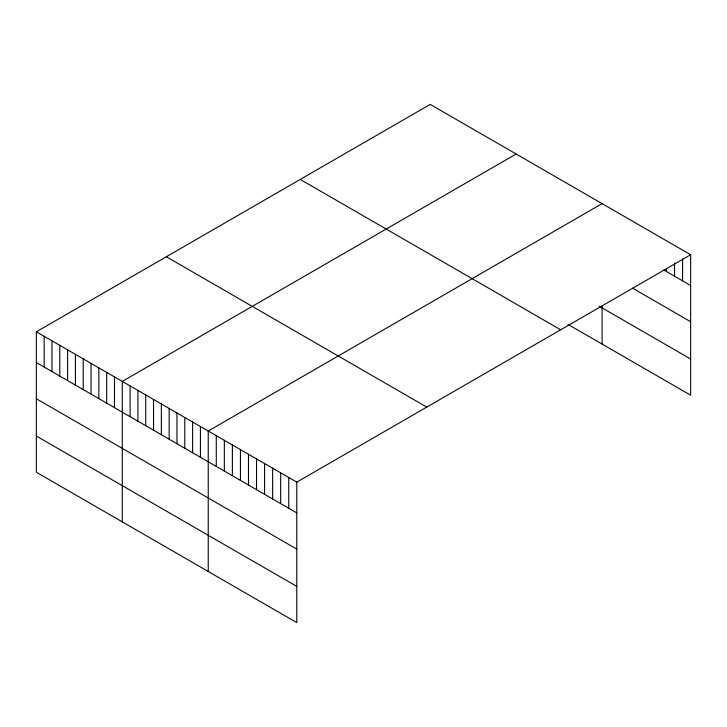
<?xml version="1.0" encoding="UTF-8"?>
<svg xmlns="http://www.w3.org/2000/svg" width="727" height="727" viewBox="0 0 727 727"><rect width="100%" height="100%" fill="white"/><g stroke="black" fill="none" stroke-linecap="round" stroke-linejoin="round"><path stroke-width="1.09" d="M36.35 331.794L296.78 482.146L296.78 622.612L36.35 472.25L36.35 331.794L430.22 104.388L690.65 254.75L690.65 395.206L567.923 324.351M516.161 154.006L122.29 381.411L122.29 521.868M602.101 203.624L208.231 431.029L208.231 571.486M296.78 482.146L690.65 254.75M663.815 270.017L690.65 285.502M632.517 288.146L690.65 321.707M599.175 306.194L690.65 359.011M300.242 179.433L560.671 329.785M166.329 256.749L426.758 407.102M36.35 362.546L296.78 512.908M36.35 398.75L296.78 549.112M36.35 436.046L296.78 586.407M682.598 258.885L682.598 280.858M674.547 263.029L674.547 276.215M666.505 268.272L666.505 271.562M602.101 305.813L602.101 344.089M288.728 477.503L288.728 508.255M280.677 472.85L280.677 503.611M272.634 468.206L272.634 498.967M264.583 463.553L264.583 494.315M256.531 458.91L256.531 489.671M248.48 454.266L248.48 485.018M240.428 449.613L240.428 480.374M232.386 444.969L232.386 475.731M224.334 440.317L224.334 471.078M216.282 435.673L216.282 466.434M200.416 426.513L200.416 457.274M192.61 422.005L192.61 452.767M184.794 417.498L184.794 448.25M176.979 412.981L176.979 443.743M169.173 408.474L169.173 439.235M161.358 403.958L161.358 434.719M153.542 399.45L153.542 430.211M145.727 394.943L145.727 425.695M137.921 390.426L137.921 421.187M130.106 385.919L130.106 416.68M114.475 376.895L114.475 407.656M106.669 372.388L106.669 403.149M98.854 367.88L98.854 398.632M91.039 363.364L91.039 394.125M83.223 358.856L83.223 389.617M75.417 354.34L75.417 385.101M67.602 349.832L67.602 380.594M59.787 345.325L59.787 376.077M51.971 340.809L51.971 371.57M44.165 336.301L44.165 367.062"/></g></svg>
